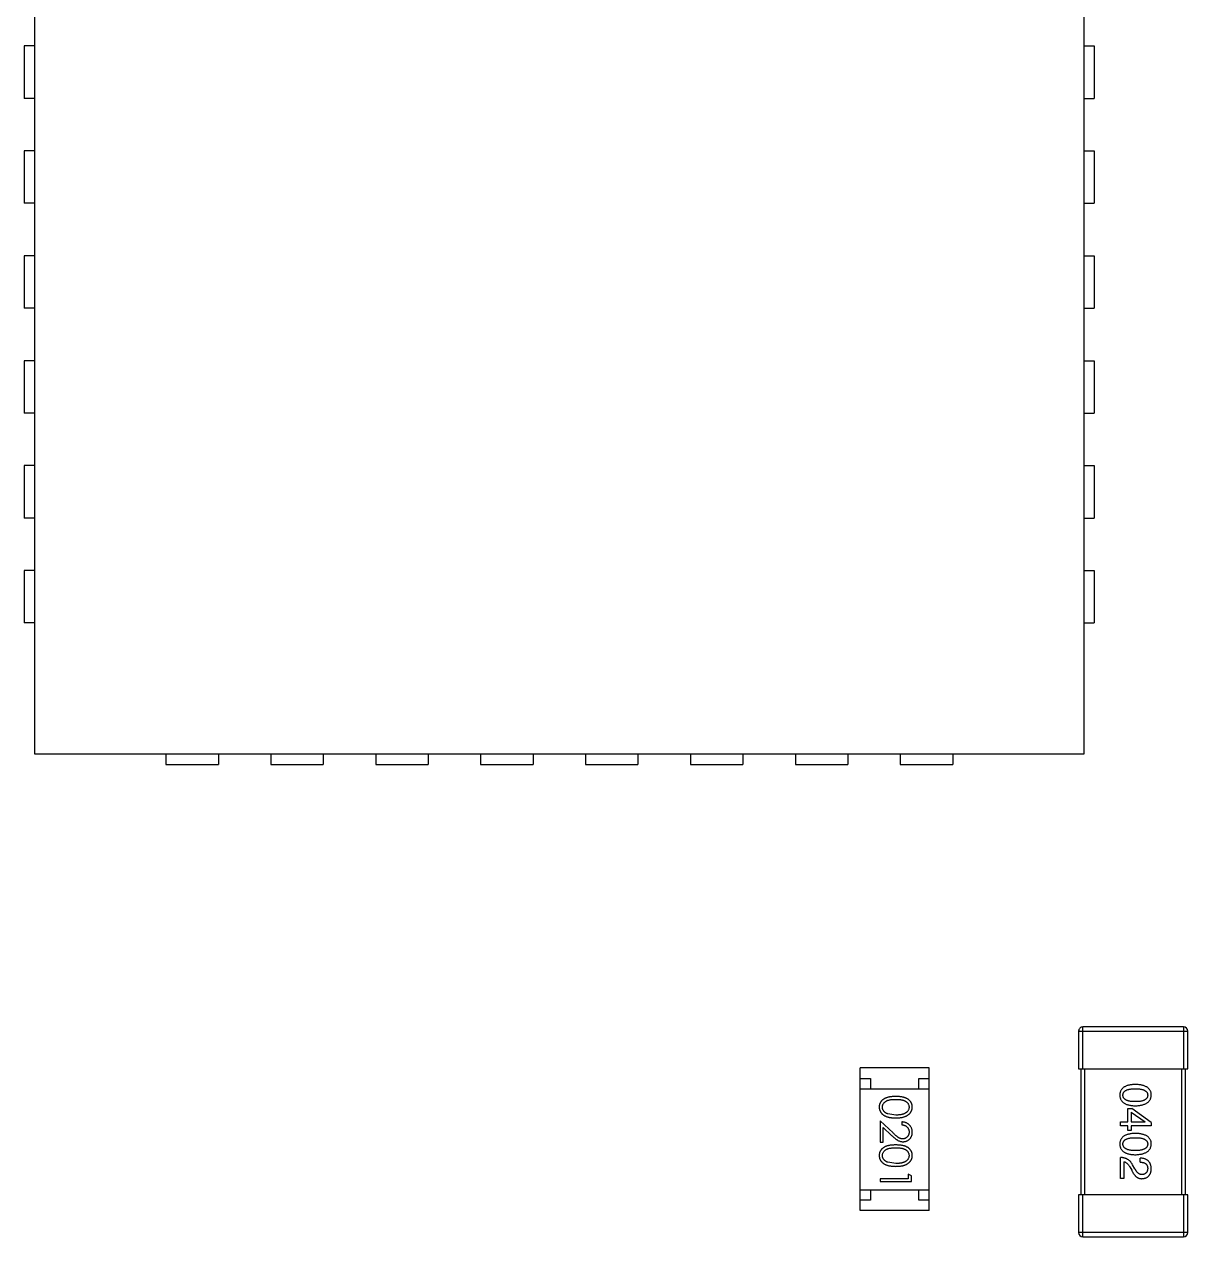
# Model space of a CAD drawing. Header units: millimetres. Extents: x -35.9 to 51.6, y -31.6 to 17.9.
# Drawn here: x 29.05 to 34.6, y -6.58 to -0.8 of the extents above; entities that cross this region are included whole.
import ezdxf

# ---------------------------------------------------------------- set-up
doc = ezdxf.new("R2010")
doc.units = ezdxf.units.MM
doc.header["$LTSCALE"] = 1.21
doc.header["$MEASUREMENT"] = 0
doc.layers.get('0').update_dxf_attribs({"linetype": 'CONTINUOUS'})

msp = doc.modelspace()

# ---------------------------------------------------------------- linework, layer by layer
at = {"color": 7, "linetype": 'Continuous'}
for p, q in [((29.1043, -4.2784), (29.1043, 0.7216)), ((34.1043, 0.7216), (34.1043, -4.2784)), ((29.0543, -0.9034), (29.0543, -1.1534)), ((29.1043, -0.9034), (29.0543, -0.9034)), ((34.1043, -0.9034), (34.1543, -0.9034)), ((34.1543, -0.9034), (34.1543, -1.1534)), ((29.1043, -1.1534), (29.0543, -1.1534)), ((34.1043, -1.1534), (34.1543, -1.1534)), ((29.0543, -1.4034), (29.0543, -1.6534)), ((29.1043, -1.4034), (29.0543, -1.4034)), ((34.1043, -1.4034), (34.1543, -1.4034)), ((34.1543, -1.4034), (34.1543, -1.6534)), ((29.1043, -1.6534), (29.0543, -1.6534)), ((34.1043, -1.6534), (34.1543, -1.6534)), ((29.0543, -1.9034), (29.0543, -2.1534)), ((29.1043, -1.9034), (29.0543, -1.9034)), ((34.1043, -1.9034), (34.1543, -1.9034)), ((34.1543, -1.9034), (34.1543, -2.1534)), ((29.1043, -2.1534), (29.0543, -2.1534)), ((34.1043, -2.1534), (34.1543, -2.1534)), ((29.0543, -2.4034), (29.0543, -2.6534)), ((29.1043, -2.4034), (29.0543, -2.4034)), ((34.1043, -2.4034), (34.1543, -2.4034)), ((34.1543, -2.4034), (34.1543, -2.6534)), ((29.1043, -2.6534), (29.0543, -2.6534)), ((34.1043, -2.6534), (34.1543, -2.6534)), ((29.0543, -2.9034), (29.0543, -3.1534)), ((29.1043, -2.9034), (29.0543, -2.9034)), ((34.1043, -2.9034), (34.1543, -2.9034)), ((34.1543, -2.9034), (34.1543, -3.1534)), ((29.1043, -3.1534), (29.0543, -3.1534)), ((34.1043, -3.1534), (34.1543, -3.1534)), ((29.0543, -3.4034), (29.0543, -3.6534)), ((29.1043, -3.4034), (29.0543, -3.4034)), ((34.1043, -3.4034), (34.1543, -3.4034)), ((34.1543, -3.4034), (34.1543, -3.6534)), ((29.1043, -3.6534), (29.0543, -3.6534)), ((34.1043, -3.6534), (34.1543, -3.6534)), ((34.1043, -4.2784), (29.1043, -4.2784)), ((29.7293, -4.2784), (29.7293, -4.3284)), ((29.7293, -4.3284), (29.9793, -4.3284)), ((29.9793, -4.2784), (29.9793, -4.3284)), ((30.2293, -4.2784), (30.2293, -4.3284)), ((30.2293, -4.3284), (30.4793, -4.3284)), ((30.4793, -4.2784), (30.4793, -4.3284)), ((30.7293, -4.2784), (30.7293, -4.3284)), ((30.7293, -4.3284), (30.9793, -4.3284)), ((30.9793, -4.2784), (30.9793, -4.3284)), ((31.2293, -4.2784), (31.2293, -4.3284)), ((31.2293, -4.3284), (31.4793, -4.3284)), ((31.4793, -4.2784), (31.4793, -4.3284)), ((31.7293, -4.2784), (31.7293, -4.3284)), ((31.7293, -4.3284), (31.9793, -4.3284)), ((31.9793, -4.2784), (31.9793, -4.3284)), ((32.2293, -4.2784), (32.2293, -4.3284)), ((32.2293, -4.3284), (32.4793, -4.3284)), ((32.4793, -4.2784), (32.4793, -4.3284)), ((32.7293, -4.2784), (32.7293, -4.3284)), ((32.7293, -4.3284), (32.9793, -4.3284)), ((32.9793, -4.2784), (32.9793, -4.3284)), ((33.2293, -4.2784), (33.2293, -4.3284)), ((33.2293, -4.3284), (33.4793, -4.3284)), ((33.4793, -4.2784), (33.4793, -4.3284)), ((34.0796, -5.5987), (34.0796, -5.7787)), ((34.0796, -5.5987), (34.5996, -5.5987)), ((34.0996, -5.7787), (34.0996, -5.5787)), ((34.5796, -5.5787), (34.0996, -5.5787)), ((34.5796, -5.5787), (34.5796, -5.7787)), ((34.5996, -5.7787), (34.5996, -5.5987)), ((33.0376, -6.4544), (33.0376, -5.7744)), ((33.3676, -5.7744), (33.0376, -5.7744)), ((33.3676, -6.4544), (33.3676, -5.7744)), ((34.0796, -5.7787), (34.5996, -5.7787)), ((34.0896, -5.7787), (34.0896, -6.3787)), ((34.1096, -6.3787), (34.1096, -5.7787)), ((34.5696, -5.7787), (34.5696, -6.3787)), ((34.5896, -6.3787), (34.5896, -5.7787)), ((33.0376, -5.8244), (33.0876, -5.8244)), ((33.0876, -5.8244), (33.0876, -5.8744)), ((33.3176, -5.8744), (33.3176, -5.8244)), ((33.3176, -5.8244), (33.3676, -5.8244)), ((33.0376, -5.8744), (33.3676, -5.8744)), ((33.2079, -5.9989), (33.1702, -5.9933)), ((34.3144, -6.0318), (34.3144, -5.9671)), ((34.3144, -5.9671), (34.3324, -5.9671)), ((34.3299, -5.9843), (34.3299, -6.0318)), ((34.3299, -5.9843), (34.3971, -6.031)), ((34.4258, -6.0343), (34.3324, -5.9671)), ((33.1329, -6.0259), (33.1329, -6.1278)), ((33.195, -6.084), (33.1329, -6.0259)), ((33.1483, -6.1278), (33.1483, -6.058)), ((33.1483, -6.058), (33.1883, -6.0955)), ((33.2367, -6.0316), (33.2367, -6.0451)), ((34.2783, -6.0499), (34.2783, -6.0318)), ((34.2783, -6.0318), (34.3144, -6.0318)), ((34.3144, -6.0499), (34.2783, -6.0499)), ((34.3144, -6.072), (34.3144, -6.0499)), ((34.3299, -6.0318), (34.3971, -6.0318)), ((34.3299, -6.0499), (34.3299, -6.072)), ((34.4258, -6.0499), (34.3299, -6.0499)), ((34.3971, -6.0318), (34.3971, -6.031)), ((34.4258, -6.0343), (34.4258, -6.0499)), ((34.3299, -6.072), (34.3144, -6.072)), ((33.1329, -6.1278), (33.1483, -6.1278)), ((33.2079, -6.2297), (33.1702, -6.224)), ((34.2783, -6.3019), (34.2783, -6.201)), ((34.2955, -6.2215), (34.2955, -6.3019)), ((34.348, -6.2551), (34.3365, -6.2355)), ((34.3725, -6.2232), (34.3725, -6.2043)), ((33.2675, -6.2797), (33.2675, -6.3028)), ((33.2829, -6.2885), (33.2675, -6.2797)), ((33.2829, -6.3162), (33.2829, -6.2885)), ((34.3234, -6.2461), (34.3324, -6.2617)), ((33.0376, -6.3544), (33.3676, -6.3544)), ((33.0876, -6.3544), (33.0876, -6.4044)), ((33.1329, -6.3028), (33.1329, -6.3162)), ((33.2675, -6.3028), (33.1329, -6.3028)), ((33.1329, -6.3162), (33.2829, -6.3162)), ((33.3176, -6.4044), (33.3176, -6.3544)), ((34.2955, -6.3019), (34.2783, -6.3019)), ((33.0876, -6.4044), (33.0376, -6.4044)), ((33.3676, -6.4044), (33.3176, -6.4044)), ((34.0796, -6.3787), (34.0796, -6.5587)), ((34.5996, -6.3787), (34.0796, -6.3787)), ((34.0996, -6.5787), (34.0996, -6.3787)), ((34.5796, -6.3787), (34.5796, -6.5787)), ((34.5996, -6.5587), (34.5996, -6.3787)), ((33.3676, -6.4544), (33.0376, -6.4544)), ((34.5996, -6.5587), (34.0796, -6.5587)), ((34.0996, -6.5787), (34.5796, -6.5787))]:
    msp.add_line(p, q, dxfattribs=at)
for centre, start, end in [((34.0996, -5.5987), 90.00001, 180.00001), ((34.5796, -5.5987), 0.00001, 90.00001), ((34.0996, -6.5587), 180.00001, 270.00001), ((34.5796, -6.5587), 270.00001, 0.00001)]:
    msp.add_arc(centre, 0.02, start, end, dxfattribs=at)
for points, knots in [([(34.3496, -5.853), (34.3467, -5.8531), (34.3409, -5.8533), (34.3326, -5.854), (34.3249, -5.8551), (34.3178, -5.8566), (34.3112, -5.8585), (34.3051, -5.8608), (34.2996, -5.8633), (34.2947, -5.8664), (34.2903, -5.8697), (34.2865, -5.8735), (34.2833, -5.8776), (34.2806, -5.8821), (34.2786, -5.887), (34.277, -5.8923), (34.2761, -5.8979), (34.2759, -5.9018), (34.2758, -5.9038)], [0, 0, 0, 0, 0.087693, 0.170223, 0.247496, 0.319826, 0.387768, 0.451403, 0.511459, 0.568358, 0.622671, 0.675251, 0.726739, 0.778422, 0.830759, 0.884394, 0.940865, 1, 1, 1, 1]), ([(34.2906, -5.9038), (34.2906, -5.9026), (34.2907, -5.9002), (34.2914, -5.8967), (34.2925, -5.8934), (34.2942, -5.8905), (34.2963, -5.8877), (34.2989, -5.8852), (34.3019, -5.8829), (34.3054, -5.8809), (34.3093, -5.8792), (34.3137, -5.8776), (34.3186, -5.8764), (34.3239, -5.8752), (34.3297, -5.8744), (34.3359, -5.8739), (34.3426, -5.8735), (34.3472, -5.8735), (34.3496, -5.8735)], [0, 0, 0, 0, 0.049766, 0.097012, 0.143225, 0.188786, 0.235079, 0.282962, 0.333687, 0.387747, 0.445963, 0.508657, 0.576545, 0.649868, 0.72822, 0.812712, 0.903543, 1, 1, 1, 1]), ([(34.4258, -5.9038), (34.4257, -5.9018), (34.4256, -5.8979), (34.4246, -5.8923), (34.423, -5.887), (34.4209, -5.8821), (34.4181, -5.8776), (34.4148, -5.8735), (34.4109, -5.8697), (34.4063, -5.8664), (34.4013, -5.8633), (34.3956, -5.8608), (34.3893, -5.8585), (34.3825, -5.8566), (34.3751, -5.8551), (34.3671, -5.854), (34.3586, -5.8533), (34.3526, -5.8531), (34.3496, -5.853)], [0, 0, 0, 0, 0.057911, 0.113262, 0.165956, 0.217443, 0.268511, 0.319665, 0.372, 0.426129, 0.483365, 0.543779, 0.607756, 0.676562, 0.749704, 0.827713, 0.911177, 1, 1, 1, 1]), ([(34.3496, -5.8735), (34.352, -5.8735), (34.3566, -5.8735), (34.3633, -5.8739), (34.3695, -5.8745), (34.3753, -5.8752), (34.3806, -5.8764), (34.3855, -5.8776), (34.3899, -5.8792), (34.3938, -5.8809), (34.3973, -5.8829), (34.4003, -5.8852), (34.4029, -5.8877), (34.405, -5.8904), (34.4066, -5.8934), (34.4078, -5.8967), (34.4085, -5.9002), (34.4086, -5.9026), (34.4086, -5.9038)], [0, 0, 0, 0, 0.096452, 0.187278, 0.271765, 0.350519, 0.423437, 0.491321, 0.554011, 0.612224, 0.666281, 0.717003, 0.764884, 0.811423, 0.856783, 0.902993, 0.950236, 1, 1, 1, 1]), ([(33.2078, -5.9105), (33.2055, -5.9105), (33.2008, -5.9105), (33.194, -5.9108), (33.1877, -5.9113), (33.1817, -5.912), (33.1762, -5.9129), (33.1711, -5.914), (33.1663, -5.9153), (33.162, -5.9168), (33.158, -5.9185), (33.1543, -5.9204), (33.1508, -5.9224), (33.1476, -5.9246), (33.1446, -5.9269), (33.1419, -5.9294), (33.1395, -5.932), (33.1373, -5.9348), (33.1354, -5.9377), (33.1337, -5.9407), (33.1322, -5.9438), (33.1311, -5.947), (33.1302, -5.9503), (33.1295, -5.9537), (33.1291, -5.9571), (33.1291, -5.9594), (33.129, -5.9606)], [0, 0, 0, 0, 0.068113, 0.132564, 0.193427, 0.250218, 0.303569, 0.353576, 0.400235, 0.443586, 0.484619, 0.524292, 0.56238, 0.599049, 0.63494, 0.669782, 0.704009, 0.737842, 0.771098, 0.803896, 0.836415, 0.868639, 0.900715, 0.933378, 0.966213, 1, 1, 1, 1]), ([(33.1444, -5.9611), (33.1445, -5.9594), (33.1447, -5.9561), (33.146, -5.9513), (33.1481, -5.9465), (33.1504, -5.9427), (33.1527, -5.9399), (33.1547, -5.9378), (33.1568, -5.936), (33.1591, -5.9342), (33.1616, -5.9325), (33.1643, -5.9311), (33.1672, -5.9297), (33.1704, -5.9285), (33.1738, -5.9274), (33.1775, -5.9265), (33.1817, -5.9257), (33.1862, -5.925), (33.1911, -5.9246), (33.1964, -5.9242), (33.202, -5.924), (33.2059, -5.9239), (33.2079, -5.9239)], [0, 0, 0, 0, 0.060034, 0.120278, 0.182348, 0.247919, 0.281641, 0.315701, 0.350322, 0.385703, 0.421819, 0.459196, 0.497866, 0.538301, 0.58121, 0.628183, 0.679403, 0.734699, 0.794074, 0.858416, 0.927049, 1, 1, 1, 1]), ([(33.2867, -5.9606), (33.2867, -5.9594), (33.2867, -5.9571), (33.2863, -5.9537), (33.2856, -5.9503), (33.2847, -5.947), (33.2835, -5.9438), (33.2821, -5.9407), (33.2803, -5.9376), (33.2784, -5.9347), (33.2762, -5.9319), (33.2737, -5.9292), (33.271, -5.9267), (33.268, -5.9244), (33.2648, -5.9223), (33.2614, -5.9202), (33.2577, -5.9184), (33.2537, -5.9167), (33.2494, -5.9153), (33.2447, -5.914), (33.2396, -5.9129), (33.2341, -5.912), (33.2281, -5.9113), (33.2217, -5.9108), (33.2149, -5.9105), (33.2102, -5.9105), (33.2078, -5.9105)], [0, 0, 0, 0, 0.033742, 0.066533, 0.099153, 0.13154, 0.164087, 0.196563, 0.229707, 0.263315, 0.297504, 0.331686, 0.366482, 0.4021, 0.438958, 0.476748, 0.515985, 0.556589, 0.599519, 0.645765, 0.695487, 0.748721, 0.805687, 0.866754, 0.931405, 1, 1, 1, 1]), ([(33.2079, -5.9239), (33.2099, -5.9239), (33.2138, -5.924), (33.2195, -5.9242), (33.2248, -5.9246), (33.2297, -5.9251), (33.2342, -5.9257), (33.2383, -5.9265), (33.2421, -5.9274), (33.2455, -5.9285), (33.2486, -5.9298), (33.2515, -5.9311), (33.2542, -5.9326), (33.2567, -5.9342), (33.2591, -5.936), (33.2612, -5.9379), (33.2631, -5.9399), (33.2654, -5.9428), (33.2677, -5.9465), (33.2699, -5.9512), (33.2711, -5.9561), (33.2713, -5.9594), (33.2714, -5.9611)], [0, 0, 0, 0, 0.073302, 0.142286, 0.206253, 0.266017, 0.321612, 0.372532, 0.419497, 0.462398, 0.502825, 0.541489, 0.579034, 0.615143, 0.650298, 0.684912, 0.718701, 0.752189, 0.817245, 0.879117, 0.939613, 1, 1, 1, 1]), ([(34.2758, -5.9038), (34.2759, -5.9058), (34.2761, -5.9097), (34.277, -5.9153), (34.2786, -5.9205), (34.2806, -5.9254), (34.2833, -5.9299), (34.2865, -5.9341), (34.2903, -5.9378), (34.2947, -5.9412), (34.2996, -5.9442), (34.3051, -5.9468), (34.3112, -5.9491), (34.3178, -5.9509), (34.3249, -5.9524), (34.3326, -5.9535), (34.3409, -5.9543), (34.3467, -5.9545), (34.3496, -5.9546)], [0, 0, 0, 0, 0.059134, 0.115603, 0.169236, 0.221572, 0.273254, 0.32474, 0.377319, 0.431815, 0.488555, 0.548609, 0.612242, 0.680182, 0.75251, 0.829782, 0.91231, 1, 1, 1, 1]), ([(34.3496, -5.9349), (34.3472, -5.9349), (34.3427, -5.9349), (34.3361, -5.9345), (34.3299, -5.9339), (34.3242, -5.9331), (34.3189, -5.932), (34.3141, -5.9306), (34.3097, -5.9291), (34.3058, -5.9273), (34.3023, -5.9252), (34.2993, -5.9228), (34.2966, -5.9203), (34.2945, -5.9175), (34.2928, -5.9144), (34.2916, -5.9111), (34.2908, -5.9075), (34.2907, -5.905), (34.2906, -5.9038)], [0, 0, 0, 0, 0.094834, 0.184067, 0.267029, 0.344713, 0.417334, 0.484367, 0.546941, 0.604717, 0.65953, 0.710539, 0.759381, 0.806382, 0.853027, 0.900623, 0.949121, 1, 1, 1, 1]), ([(34.3496, -5.9546), (34.3526, -5.9545), (34.3585, -5.9542), (34.3669, -5.9534), (34.3749, -5.9521), (34.3822, -5.9506), (34.389, -5.9487), (34.3952, -5.9464), (34.4008, -5.9438), (34.4059, -5.9408), (34.4104, -5.9374), (34.4144, -5.9337), (34.4178, -5.9296), (34.4206, -5.9251), (34.4227, -5.9203), (34.4244, -5.9151), (34.4255, -5.9096), (34.4257, -5.9057), (34.4258, -5.9038)], [0, 0, 0, 0, 0.088475, 0.171606, 0.249595, 0.322626, 0.391327, 0.455765, 0.516374, 0.573675, 0.628522, 0.681161, 0.732559, 0.783563, 0.83504, 0.887639, 0.942585, 1, 1, 1, 1]), ([(34.4086, -5.9038), (34.4086, -5.905), (34.4085, -5.9075), (34.4078, -5.9111), (34.4066, -5.9144), (34.405, -5.9175), (34.4029, -5.9203), (34.4003, -5.9229), (34.3973, -5.9252), (34.3938, -5.9273), (34.3899, -5.9291), (34.3855, -5.9307), (34.3806, -5.932), (34.3753, -5.9331), (34.3695, -5.9339), (34.3633, -5.9345), (34.3566, -5.9349), (34.352, -5.9349), (34.3496, -5.9349)], [0, 0, 0, 0, 0.050604, 0.098688, 0.145699, 0.191791, 0.238625, 0.286717, 0.337546, 0.391814, 0.449755, 0.512106, 0.579685, 0.652048, 0.730262, 0.814146, 0.904281, 1, 1, 1, 1]), ([(33.129, -5.9606), (33.1291, -5.9618), (33.1291, -5.9642), (33.1296, -5.9677), (33.1302, -5.9711), (33.1311, -5.9745), (33.1324, -5.9777), (33.1338, -5.981), (33.1355, -5.984), (33.1375, -5.9871), (33.1398, -5.9899), (33.1423, -5.9927), (33.1451, -5.9953), (33.1481, -5.9977), (33.1514, -5.9999), (33.155, -6.002), (33.1588, -6.0039), (33.1629, -6.0057), (33.1673, -6.0073), (33.172, -6.0086), (33.1771, -6.0098), (33.1825, -6.0108), (33.1884, -6.0115), (33.1945, -6.012), (33.2011, -6.0123), (33.2055, -6.0124), (33.2078, -6.0124)], [0, 0, 0, 0, 0.033824, 0.067298, 0.10028, 0.133019, 0.165736, 0.198792, 0.232372, 0.266409, 0.301016, 0.336196, 0.371972, 0.408574, 0.446394, 0.485225, 0.525372, 0.567224, 0.611081, 0.65775, 0.70702, 0.759235, 0.814484, 0.873227, 0.934937, 1, 1, 1, 1]), ([(33.1702, -5.9933), (33.1691, -5.9929), (33.1671, -5.9921), (33.1642, -5.9908), (33.1614, -5.9893), (33.1589, -5.9877), (33.1566, -5.986), (33.1545, -5.9841), (33.1525, -5.9821), (33.1503, -5.9793), (33.1479, -5.9756), (33.146, -5.9709), (33.1446, -5.9661), (33.1445, -5.9627), (33.1444, -5.9611)], [0, 0, 0, 0, 0.075949, 0.148549, 0.218996, 0.286119, 0.351826, 0.416074, 0.478265, 0.540325, 0.660405, 0.774606, 0.887187, 1, 1, 1, 1]), ([(33.2078, -6.0124), (33.2101, -6.0124), (33.2146, -6.0123), (33.2212, -6.012), (33.2274, -6.0115), (33.2332, -6.0107), (33.2387, -6.0098), (33.2438, -6.0086), (33.2486, -6.0072), (33.253, -6.0056), (33.2571, -6.0038), (33.2609, -6.0019), (33.2645, -5.9998), (33.2678, -5.9975), (33.2708, -5.9951), (33.2736, -5.9926), (33.2761, -5.9898), (33.2784, -5.987), (33.2803, -5.984), (33.282, -5.9809), (33.2835, -5.9777), (33.2847, -5.9745), (33.2856, -5.9711), (33.2863, -5.9677), (33.2867, -5.9642), (33.2867, -5.9618), (33.2867, -5.9606)], [0, 0, 0, 0, 0.065278, 0.127205, 0.186168, 0.241675, 0.294115, 0.343609, 0.390387, 0.434463, 0.476646, 0.517002, 0.555936, 0.593716, 0.630057, 0.665601, 0.700745, 0.734917, 0.768681, 0.802087, 0.834849, 0.867433, 0.900138, 0.932806, 0.966212, 1, 1, 1, 1]), ([(33.2714, -5.9611), (33.2713, -5.9627), (33.2711, -5.966), (33.2699, -5.9709), (33.2677, -5.9755), (33.2654, -5.9793), (33.2631, -5.9821), (33.2611, -5.9842), (33.2589, -5.9861), (33.2564, -5.9879), (33.2537, -5.9896), (33.2507, -5.9912), (33.2475, -5.9926), (33.2441, -5.9939), (33.2404, -5.9951), (33.2365, -5.9962), (33.2324, -5.997), (33.228, -5.9977), (33.2233, -5.9982), (33.2184, -5.9987), (33.2132, -5.9989), (33.2097, -5.9989), (33.2079, -5.9989)], [0, 0, 0, 0, 0.059689, 0.119507, 0.181075, 0.246162, 0.279894, 0.314468, 0.350403, 0.387474, 0.426147, 0.466624, 0.508745, 0.553328, 0.600058, 0.649177, 0.700552, 0.754894, 0.811825, 0.871514, 0.934319, 1, 1, 1, 1]), ([(33.2867, -6.0806), (33.2867, -6.0789), (33.2866, -6.0756), (33.286, -6.0707), (33.2848, -6.0661), (33.2833, -6.0617), (33.2813, -6.0575), (33.2789, -6.0535), (33.276, -6.0496), (33.2727, -6.0461), (33.2691, -6.0428), (33.2652, -6.0399), (33.2611, -6.0375), (33.2567, -6.0355), (33.252, -6.0339), (33.2471, -6.0327), (33.242, -6.0319), (33.2385, -6.0317), (33.2367, -6.0316)], [0, 0, 0, 0, 0.06445, 0.126725, 0.187421, 0.247417, 0.306749, 0.366595, 0.427749, 0.490235, 0.553031, 0.614805, 0.676505, 0.738096, 0.801021, 0.864897, 0.931209, 1, 1, 1, 1]), ([(33.2367, -6.0451), (33.2381, -6.0452), (33.2407, -6.0455), (33.2445, -6.0462), (33.248, -6.0472), (33.2513, -6.0484), (33.2544, -6.0499), (33.2573, -6.0516), (33.2599, -6.0536), (33.2623, -6.0559), (33.2644, -6.0584), (33.2663, -6.061), (33.2679, -6.0638), (33.2691, -6.0667), (33.2701, -6.0698), (33.2708, -6.073), (33.2713, -6.0764), (33.2713, -6.0787), (33.2714, -6.0799)], [0, 0, 0, 0, 0.073648, 0.143686, 0.210962, 0.275557, 0.338064, 0.399311, 0.4594, 0.51934, 0.579024, 0.637809, 0.695959, 0.754122, 0.813113, 0.873453, 0.935561, 1, 1, 1, 1]), ([(33.1883, -6.0955), (33.1899, -6.097), (33.1928, -6.0997), (33.1972, -6.1037), (33.2013, -6.1072), (33.2052, -6.1104), (33.2088, -6.1133), (33.2122, -6.1157), (33.2154, -6.1178), (33.2192, -6.1202), (33.2239, -6.1225), (33.2298, -6.1244), (33.2359, -6.1256), (33.2401, -6.1258), (33.2421, -6.1259)], [0, 0, 0, 0, 0.09953, 0.192079, 0.277712, 0.357454, 0.429648, 0.495771, 0.555538, 0.608657, 0.707578, 0.804328, 0.901298, 1, 1, 1, 1]), ([(33.2409, -6.1124), (33.2393, -6.1123), (33.2361, -6.1122), (33.2313, -6.1112), (33.2266, -6.1095), (33.2228, -6.1075), (33.2197, -6.1054), (33.217, -6.1036), (33.2141, -6.1012), (33.2108, -6.0986), (33.2073, -6.0955), (33.2034, -6.092), (33.1993, -6.0882), (33.1965, -6.0855), (33.195, -6.084)], [0, 0, 0, 0, 0.088014, 0.174976, 0.2638, 0.355443, 0.406413, 0.465519, 0.533076, 0.609353, 0.693899, 0.787171, 0.889197, 1, 1, 1, 1]), ([(33.2714, -6.0799), (33.2713, -6.081), (33.2713, -6.0832), (33.2708, -6.0864), (33.2701, -6.0895), (33.2692, -6.0925), (33.2679, -6.0953), (33.2663, -6.098), (33.2645, -6.1006), (33.2624, -6.103), (33.2601, -6.1052), (33.2577, -6.1071), (33.2552, -6.1087), (33.2526, -6.1101), (33.2498, -6.1111), (33.2469, -6.1118), (33.244, -6.1123), (33.242, -6.1124), (33.2409, -6.1124)], [0, 0, 0, 0, 0.068027, 0.133505, 0.19695, 0.26027, 0.322741, 0.384982, 0.448465, 0.513424, 0.578224, 0.640011, 0.700094, 0.760067, 0.819012, 0.877878, 0.938035, 1, 1, 1, 1]), ([(33.2421, -6.1259), (33.2436, -6.1258), (33.2466, -6.1257), (33.2509, -6.1252), (33.255, -6.1241), (33.259, -6.1228), (33.2629, -6.121), (33.2666, -6.1188), (33.2701, -6.1163), (33.2735, -6.1134), (33.2766, -6.1102), (33.2793, -6.1066), (33.2816, -6.1029), (33.2835, -6.0989), (33.285, -6.0946), (33.286, -6.0901), (33.2866, -6.0854), (33.2867, -6.0822), (33.2867, -6.0806)], [0, 0, 0, 0, 0.06271, 0.123347, 0.183401, 0.242828, 0.302097, 0.36242, 0.423725, 0.487032, 0.550491, 0.612709, 0.674265, 0.73617, 0.799211, 0.863483, 0.930525, 1, 1, 1, 1]), ([(34.3496, -6.0861), (34.3467, -6.0862), (34.3409, -6.0864), (34.3326, -6.0872), (34.3249, -6.0883), (34.3178, -6.0898), (34.3112, -6.0917), (34.3051, -6.0939), (34.2996, -6.0965), (34.2947, -6.0995), (34.2903, -6.1029), (34.2865, -6.1066), (34.2833, -6.1108), (34.2806, -6.1153), (34.2786, -6.1202), (34.277, -6.1254), (34.2761, -6.1311), (34.2759, -6.1349), (34.2758, -6.1369)], [0, 0, 0, 0, 0.087693, 0.170223, 0.247496, 0.319826, 0.387768, 0.451403, 0.511459, 0.568358, 0.622671, 0.675251, 0.726739, 0.778422, 0.830759, 0.884394, 0.940865, 1, 1, 1, 1]), ([(34.2906, -6.1369), (34.2906, -6.1357), (34.2907, -6.1333), (34.2914, -6.1298), (34.2925, -6.1266), (34.2942, -6.1236), (34.2963, -6.1208), (34.2989, -6.1183), (34.3019, -6.1161), (34.3054, -6.1141), (34.3093, -6.1123), (34.3137, -6.1107), (34.3186, -6.1095), (34.3239, -6.1084), (34.3297, -6.1076), (34.3359, -6.107), (34.3426, -6.1067), (34.3472, -6.1066), (34.3496, -6.1066)], [0, 0, 0, 0, 0.049766, 0.097012, 0.143225, 0.188786, 0.235079, 0.282962, 0.333687, 0.387747, 0.445963, 0.508657, 0.576545, 0.649868, 0.72822, 0.812712, 0.903543, 1, 1, 1, 1]), ([(34.4258, -6.1369), (34.4257, -6.1349), (34.4256, -6.1311), (34.4246, -6.1254), (34.423, -6.1202), (34.4209, -6.1153), (34.4181, -6.1108), (34.4148, -6.1066), (34.4109, -6.1029), (34.4063, -6.0995), (34.4013, -6.0965), (34.3956, -6.0939), (34.3893, -6.0916), (34.3825, -6.0898), (34.3751, -6.0883), (34.3671, -6.0872), (34.3586, -6.0864), (34.3526, -6.0862), (34.3496, -6.0861)], [0, 0, 0, 0, 0.057911, 0.113262, 0.165956, 0.217443, 0.268511, 0.319665, 0.372, 0.426129, 0.483365, 0.543779, 0.607756, 0.676562, 0.749704, 0.827713, 0.911177, 1, 1, 1, 1]), ([(34.3496, -6.1066), (34.352, -6.1066), (34.3566, -6.1067), (34.3633, -6.107), (34.3695, -6.1076), (34.3753, -6.1084), (34.3806, -6.1095), (34.3855, -6.1107), (34.3899, -6.1123), (34.3938, -6.1141), (34.3973, -6.1161), (34.4003, -6.1183), (34.4029, -6.1209), (34.405, -6.1236), (34.4066, -6.1266), (34.4078, -6.1298), (34.4085, -6.1333), (34.4086, -6.1357), (34.4086, -6.1369)], [0, 0, 0, 0, 0.096452, 0.187278, 0.271765, 0.350519, 0.423437, 0.491321, 0.554011, 0.612224, 0.666281, 0.717003, 0.764884, 0.811423, 0.856783, 0.902993, 0.950236, 1, 1, 1, 1]), ([(33.2078, -6.1412), (33.2055, -6.1413), (33.2008, -6.1413), (33.194, -6.1416), (33.1877, -6.1421), (33.1817, -6.1428), (33.1762, -6.1437), (33.1711, -6.1448), (33.1663, -6.1461), (33.162, -6.1476), (33.158, -6.1493), (33.1543, -6.1512), (33.1508, -6.1532), (33.1476, -6.1554), (33.1446, -6.1577), (33.1419, -6.1601), (33.1395, -6.1628), (33.1373, -6.1656), (33.1354, -6.1685), (33.1337, -6.1715), (33.1322, -6.1746), (33.1311, -6.1778), (33.1302, -6.1811), (33.1295, -6.1844), (33.1291, -6.1879), (33.1291, -6.1902), (33.129, -6.1914)], [0, 0, 0, 0, 0.068113, 0.132564, 0.193427, 0.250218, 0.303569, 0.353576, 0.400235, 0.443586, 0.484619, 0.524292, 0.56238, 0.599049, 0.63494, 0.669782, 0.704009, 0.737842, 0.771098, 0.803896, 0.836415, 0.868639, 0.900715, 0.933378, 0.966213, 1, 1, 1, 1]), ([(33.1444, -6.1918), (33.1445, -6.1902), (33.1447, -6.1869), (33.146, -6.182), (33.1481, -6.1773), (33.1504, -6.1735), (33.1527, -6.1707), (33.1547, -6.1686), (33.1568, -6.1667), (33.1591, -6.1649), (33.1616, -6.1633), (33.1643, -6.1618), (33.1672, -6.1605), (33.1704, -6.1592), (33.1738, -6.1582), (33.1775, -6.1572), (33.1817, -6.1565), (33.1862, -6.1558), (33.1911, -6.1553), (33.1964, -6.155), (33.202, -6.1547), (33.2059, -6.1547), (33.2079, -6.1547)], [0, 0, 0, 0, 0.060034, 0.120278, 0.182348, 0.247919, 0.281641, 0.315701, 0.350322, 0.385703, 0.421819, 0.459196, 0.497866, 0.538301, 0.58121, 0.628183, 0.679403, 0.734699, 0.794074, 0.858416, 0.927049, 1, 1, 1, 1]), ([(33.2867, -6.1914), (33.2867, -6.1902), (33.2867, -6.1879), (33.2863, -6.1844), (33.2856, -6.1811), (33.2847, -6.1778), (33.2835, -6.1746), (33.2821, -6.1714), (33.2803, -6.1684), (33.2784, -6.1654), (33.2762, -6.1626), (33.2737, -6.16), (33.271, -6.1575), (33.268, -6.1552), (33.2648, -6.153), (33.2614, -6.151), (33.2577, -6.1492), (33.2537, -6.1475), (33.2494, -6.146), (33.2447, -6.1448), (33.2396, -6.1436), (33.2341, -6.1428), (33.2281, -6.1421), (33.2217, -6.1416), (33.2149, -6.1413), (33.2102, -6.1413), (33.2078, -6.1412)], [0, 0, 0, 0, 0.033742, 0.066533, 0.099153, 0.13154, 0.164087, 0.196563, 0.229707, 0.263315, 0.297504, 0.331686, 0.366482, 0.4021, 0.438958, 0.476748, 0.515985, 0.556589, 0.599519, 0.645765, 0.695487, 0.748721, 0.805687, 0.866754, 0.931405, 1, 1, 1, 1]), ([(33.2079, -6.1547), (33.2099, -6.1547), (33.2138, -6.1547), (33.2195, -6.155), (33.2248, -6.1553), (33.2297, -6.1558), (33.2342, -6.1564), (33.2383, -6.1573), (33.2421, -6.1582), (33.2455, -6.1593), (33.2486, -6.1605), (33.2515, -6.1619), (33.2542, -6.1634), (33.2567, -6.165), (33.2591, -6.1667), (33.2612, -6.1686), (33.2631, -6.1707), (33.2654, -6.1735), (33.2677, -6.1773), (33.2699, -6.182), (33.2711, -6.1869), (33.2713, -6.1902), (33.2714, -6.1918)], [0, 0, 0, 0, 0.073302, 0.142286, 0.206253, 0.266017, 0.321612, 0.372532, 0.419497, 0.462398, 0.502825, 0.541489, 0.579034, 0.615143, 0.650298, 0.684912, 0.718701, 0.752189, 0.817245, 0.879117, 0.939613, 1, 1, 1, 1]), ([(34.2758, -6.1369), (34.2759, -6.1389), (34.2761, -6.1428), (34.277, -6.1484), (34.2786, -6.1537), (34.2806, -6.1586), (34.2833, -6.1631), (34.2865, -6.1672), (34.2903, -6.171), (34.2947, -6.1744), (34.2996, -6.1774), (34.3051, -6.18), (34.3112, -6.1822), (34.3178, -6.1841), (34.3249, -6.1856), (34.3326, -6.1867), (34.3409, -6.1875), (34.3467, -6.1876), (34.3496, -6.1878)], [0, 0, 0, 0, 0.059134, 0.115603, 0.169236, 0.221572, 0.273254, 0.32474, 0.377319, 0.431815, 0.488555, 0.548609, 0.612242, 0.680182, 0.75251, 0.829782, 0.91231, 1, 1, 1, 1]), ([(34.3496, -6.1681), (34.3472, -6.1681), (34.3427, -6.168), (34.3361, -6.1676), (34.3299, -6.1671), (34.3242, -6.1662), (34.3189, -6.1651), (34.3141, -6.1638), (34.3097, -6.1622), (34.3058, -6.1604), (34.3023, -6.1583), (34.2993, -6.156), (34.2966, -6.1535), (34.2945, -6.1506), (34.2928, -6.1475), (34.2916, -6.1442), (34.2908, -6.1406), (34.2907, -6.1382), (34.2906, -6.1369)], [0, 0, 0, 0, 0.094834, 0.184067, 0.267029, 0.344713, 0.417334, 0.484367, 0.546941, 0.604717, 0.65953, 0.710539, 0.759381, 0.806382, 0.853027, 0.900623, 0.949121, 1, 1, 1, 1]), ([(34.4086, -6.1369), (34.4086, -6.1382), (34.4085, -6.1406), (34.4078, -6.1442), (34.4066, -6.1475), (34.405, -6.1506), (34.4029, -6.1534), (34.4003, -6.156), (34.3973, -6.1583), (34.3938, -6.1604), (34.3899, -6.1622), (34.3855, -6.1638), (34.3806, -6.1651), (34.3753, -6.1662), (34.3695, -6.1671), (34.3633, -6.1676), (34.3566, -6.168), (34.352, -6.1681), (34.3496, -6.1681)], [0, 0, 0, 0, 0.050604, 0.098688, 0.145699, 0.191791, 0.238625, 0.286717, 0.337546, 0.391814, 0.449755, 0.512106, 0.579685, 0.652048, 0.730262, 0.814146, 0.904281, 1, 1, 1, 1]), ([(34.3496, -6.1878), (34.3526, -6.1876), (34.3585, -6.1874), (34.3669, -6.1865), (34.3749, -6.1853), (34.3822, -6.1838), (34.389, -6.1819), (34.3952, -6.1796), (34.4008, -6.177), (34.4059, -6.1739), (34.4104, -6.1706), (34.4144, -6.1669), (34.4178, -6.1628), (34.4206, -6.1583), (34.4227, -6.1534), (34.4244, -6.1483), (34.4255, -6.1427), (34.4257, -6.1389), (34.4258, -6.1369)], [0, 0, 0, 0, 0.088475, 0.171606, 0.249595, 0.322626, 0.391327, 0.455765, 0.516374, 0.573675, 0.628522, 0.681161, 0.732559, 0.783563, 0.83504, 0.887639, 0.942585, 1, 1, 1, 1]), ([(33.129, -6.1914), (33.1291, -6.1926), (33.1291, -6.195), (33.1296, -6.1985), (33.1302, -6.2019), (33.1311, -6.2053), (33.1324, -6.2085), (33.1338, -6.2117), (33.1355, -6.2148), (33.1375, -6.2178), (33.1398, -6.2207), (33.1423, -6.2234), (33.1451, -6.226), (33.1481, -6.2284), (33.1514, -6.2307), (33.155, -6.2328), (33.1588, -6.2347), (33.1629, -6.2365), (33.1673, -6.2381), (33.172, -6.2394), (33.1771, -6.2406), (33.1825, -6.2416), (33.1884, -6.2423), (33.1945, -6.2428), (33.2011, -6.2431), (33.2055, -6.2431), (33.2078, -6.2432)], [0, 0, 0, 0, 0.033824, 0.067298, 0.10028, 0.133019, 0.165736, 0.198792, 0.232372, 0.266409, 0.301016, 0.336196, 0.371972, 0.408574, 0.446394, 0.485225, 0.525372, 0.567224, 0.611081, 0.65775, 0.70702, 0.759235, 0.814484, 0.873227, 0.934937, 1, 1, 1, 1]), ([(33.1702, -6.224), (33.1691, -6.2236), (33.1671, -6.2229), (33.1642, -6.2216), (33.1614, -6.2201), (33.1589, -6.2185), (33.1566, -6.2167), (33.1545, -6.2149), (33.1525, -6.2129), (33.1503, -6.2101), (33.1479, -6.2064), (33.146, -6.2017), (33.1446, -6.1968), (33.1445, -6.1935), (33.1444, -6.1918)], [0, 0, 0, 0, 0.075949, 0.148549, 0.218996, 0.286119, 0.351826, 0.416074, 0.478265, 0.540325, 0.660405, 0.774606, 0.887187, 1, 1, 1, 1]), ([(33.2078, -6.2432), (33.2101, -6.2431), (33.2146, -6.2431), (33.2212, -6.2428), (33.2274, -6.2423), (33.2332, -6.2415), (33.2387, -6.2406), (33.2438, -6.2394), (33.2486, -6.238), (33.253, -6.2364), (33.2571, -6.2346), (33.2609, -6.2327), (33.2645, -6.2305), (33.2678, -6.2283), (33.2708, -6.2259), (33.2736, -6.2233), (33.2761, -6.2206), (33.2784, -6.2177), (33.2803, -6.2148), (33.282, -6.2117), (33.2835, -6.2085), (33.2847, -6.2052), (33.2856, -6.2019), (33.2863, -6.1985), (33.2867, -6.195), (33.2867, -6.1926), (33.2867, -6.1914)], [0, 0, 0, 0, 0.065278, 0.127205, 0.186168, 0.241675, 0.294115, 0.343609, 0.390387, 0.434463, 0.476646, 0.517002, 0.555936, 0.593716, 0.630057, 0.665601, 0.700745, 0.734917, 0.768681, 0.802087, 0.834849, 0.867433, 0.900138, 0.932806, 0.966212, 1, 1, 1, 1]), ([(33.2714, -6.1918), (33.2713, -6.1935), (33.2711, -6.1968), (33.2699, -6.2016), (33.2677, -6.2063), (33.2654, -6.21), (33.2631, -6.2129), (33.2611, -6.2149), (33.2589, -6.2169), (33.2564, -6.2187), (33.2537, -6.2204), (33.2507, -6.2219), (33.2475, -6.2234), (33.2441, -6.2247), (33.2404, -6.2259), (33.2365, -6.227), (33.2324, -6.2278), (33.228, -6.2285), (33.2233, -6.229), (33.2184, -6.2295), (33.2132, -6.2296), (33.2097, -6.2297), (33.2079, -6.2297)], [0, 0, 0, 0, 0.059689, 0.119507, 0.181075, 0.246162, 0.279894, 0.314468, 0.350403, 0.387474, 0.426147, 0.466624, 0.508745, 0.553328, 0.600058, 0.649177, 0.700552, 0.754894, 0.811825, 0.871514, 0.934319, 1, 1, 1, 1]), ([(34.3365, -6.2355), (34.3357, -6.2341), (34.3342, -6.2314), (34.3317, -6.2276), (34.329, -6.224), (34.3261, -6.2207), (34.3231, -6.2176), (34.3199, -6.2149), (34.3165, -6.2123), (34.3129, -6.21), (34.3092, -6.208), (34.3053, -6.2062), (34.3012, -6.2047), (34.297, -6.2035), (34.2925, -6.2024), (34.2879, -6.2017), (34.2832, -6.2012), (34.2799, -6.2011), (34.2783, -6.201)], [0, 0, 0, 0, 0.065828, 0.130094, 0.192451, 0.254037, 0.313974, 0.373757, 0.433048, 0.492243, 0.551902, 0.611758, 0.672678, 0.734814, 0.798569, 0.863693, 0.930488, 1, 1, 1, 1]), ([(34.2955, -6.2215), (34.2968, -6.2218), (34.2994, -6.2223), (34.3032, -6.224), (34.3069, -6.2261), (34.3104, -6.2289), (34.3138, -6.2323), (34.3172, -6.2364), (34.3204, -6.241), (34.3224, -6.2444), (34.3234, -6.2461)], [0, 0, 0, 0, 0.103034, 0.208166, 0.318255, 0.434664, 0.559728, 0.695394, 0.841708, 1, 1, 1, 1]), ([(34.4258, -6.2551), (34.4257, -6.2531), (34.4255, -6.2492), (34.4247, -6.2435), (34.4236, -6.2382), (34.422, -6.2333), (34.42, -6.2287), (34.4177, -6.2246), (34.4149, -6.2208), (34.4117, -6.2174), (34.4082, -6.2144), (34.4042, -6.2118), (34.3999, -6.2095), (34.3952, -6.2077), (34.3901, -6.2063), (34.3846, -6.2052), (34.3787, -6.2045), (34.3746, -6.2044), (34.3725, -6.2043)], [0, 0, 0, 0, 0.07282, 0.141057, 0.2062, 0.267672, 0.326735, 0.383519, 0.439188, 0.494454, 0.549628, 0.605958, 0.66397, 0.72402, 0.787502, 0.854127, 0.925065, 1, 1, 1, 1]), ([(34.3725, -6.2232), (34.374, -6.2232), (34.3768, -6.2233), (34.3809, -6.2238), (34.3847, -6.2244), (34.3883, -6.2253), (34.3915, -6.2264), (34.3945, -6.2276), (34.3972, -6.2292), (34.3996, -6.2309), (34.4018, -6.2329), (34.4036, -6.2351), (34.4051, -6.2375), (34.4064, -6.2401), (34.4074, -6.2429), (34.4081, -6.246), (34.4085, -6.2493), (34.4086, -6.2515), (34.4086, -6.2527)], [0, 0, 0, 0, 0.082594, 0.15978, 0.232961, 0.301462, 0.365595, 0.426678, 0.484662, 0.540809, 0.595146, 0.648401, 0.702272, 0.757102, 0.813447, 0.872233, 0.934055, 1, 1, 1, 1]), ([(34.3324, -6.2617), (34.3332, -6.2634), (34.3347, -6.2667), (34.3372, -6.2714), (34.3398, -6.2758), (34.3424, -6.2799), (34.3452, -6.2836), (34.3481, -6.2869), (34.351, -6.29), (34.354, -6.2926), (34.3572, -6.295), (34.3604, -6.297), (34.3637, -6.2987), (34.3671, -6.3001), (34.3706, -6.301), (34.3742, -6.3017), (34.3778, -6.302), (34.3803, -6.3019), (34.3816, -6.3019)], [0, 0, 0, 0, 0.082731, 0.161257, 0.236138, 0.307554, 0.375712, 0.440848, 0.502916, 0.562567, 0.619798, 0.675716, 0.73039, 0.78386, 0.837315, 0.890547, 0.944917, 1, 1, 1, 1]), ([(34.3824, -6.2822), (34.3816, -6.2822), (34.38, -6.2823), (34.3776, -6.2822), (34.3752, -6.2818), (34.3728, -6.2812), (34.3705, -6.2803), (34.3683, -6.2792), (34.3661, -6.2778), (34.3639, -6.2762), (34.3617, -6.2745), (34.3597, -6.2724), (34.3576, -6.2701), (34.3556, -6.2676), (34.3536, -6.2648), (34.3517, -6.2618), (34.3498, -6.2586), (34.3486, -6.2563), (34.348, -6.2551)], [0, 0, 0, 0, 0.052237, 0.103888, 0.155485, 0.207395, 0.259864, 0.31356, 0.369176, 0.4266, 0.486836, 0.550048, 0.61567, 0.685271, 0.75824, 0.834614, 0.915635, 1, 1, 1, 1]), ([(34.3816, -6.3019), (34.3833, -6.3017), (34.3866, -6.3015), (34.3913, -6.3007), (34.3958, -6.2996), (34.4, -6.2981), (34.4039, -6.2963), (34.4074, -6.2942), (34.4107, -6.2918), (34.4136, -6.289), (34.4162, -6.2859), (34.4185, -6.2825), (34.4205, -6.2787), (34.4222, -6.2746), (34.4236, -6.2702), (34.4247, -6.2655), (34.4254, -6.2604), (34.4257, -6.2569), (34.4258, -6.2551)], [0, 0, 0, 0, 0.070688, 0.137741, 0.201612, 0.262778, 0.321223, 0.378455, 0.434411, 0.490146, 0.546362, 0.603392, 0.662208, 0.723401, 0.787372, 0.85442, 0.925153, 1, 1, 1, 1]), ([(34.4086, -6.2527), (34.4086, -6.2538), (34.4084, -6.256), (34.4081, -6.2592), (34.4075, -6.2622), (34.4067, -6.265), (34.4057, -6.2675), (34.4046, -6.2699), (34.4032, -6.2721), (34.4017, -6.274), (34.3999, -6.2757), (34.398, -6.2773), (34.3959, -6.2787), (34.3935, -6.2798), (34.391, -6.2807), (34.3883, -6.2814), (34.3854, -6.2819), (34.3834, -6.2821), (34.3824, -6.2822)], [0, 0, 0, 0, 0.076112, 0.148436, 0.216883, 0.281466, 0.34298, 0.402356, 0.459881, 0.51546, 0.571111, 0.62658, 0.683162, 0.741007, 0.801404, 0.863825, 0.930544, 1, 1, 1, 1])]:
    msp.add_open_spline(points, degree=3, knots=knots, dxfattribs=at)

doc.saveas('drawing.dxf')
